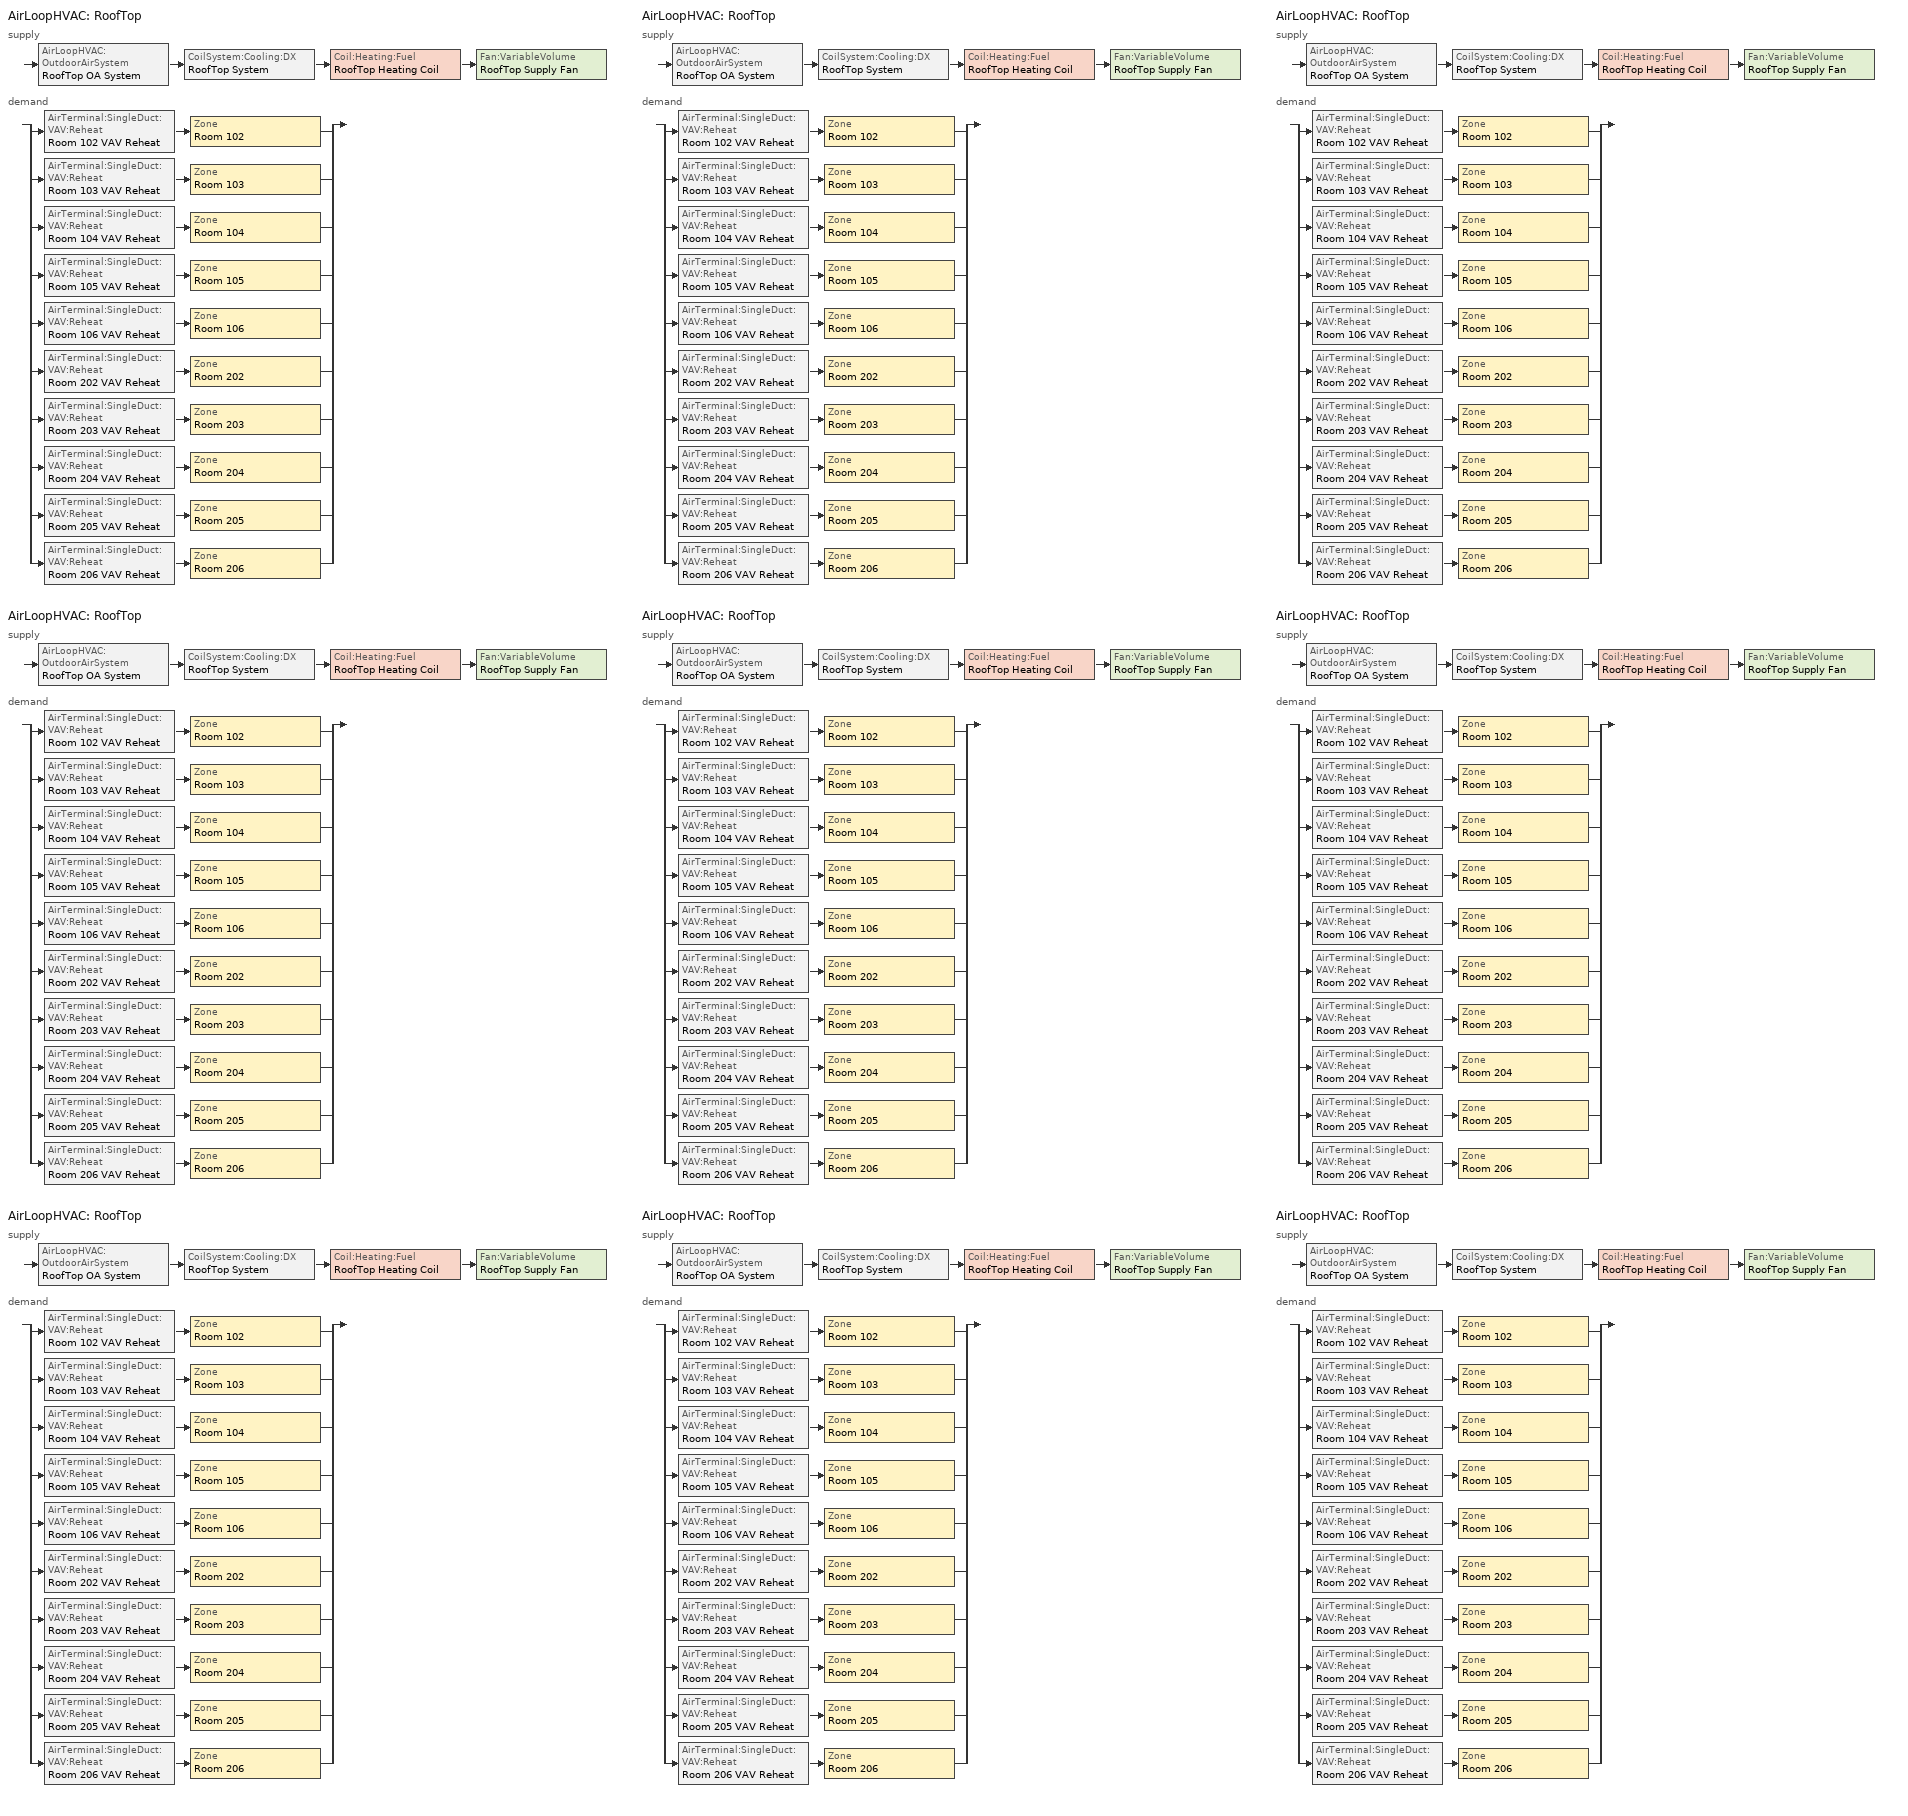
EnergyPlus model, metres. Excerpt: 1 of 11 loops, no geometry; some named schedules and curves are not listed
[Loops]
AirLoopHVAC 'RoofTop'
 supply: AirLoopHVAC:OutdoorAirSystem 'RoofTop OA System' > CoilSystem:Cooling:DX 'RoofTop System' > Coil:Heating:Fuel 'RoofTop Heating Coil' > Fan:VariableVolume 'RoofTop Supply Fan'
 demand: split
  | AirTerminal:SingleDuct:VAV:Reheat 'Room 102 VAV Reheat' > Zone 'Room 102'
  | AirTerminal:SingleDuct:VAV:Reheat 'Room 103 VAV Reheat' > Zone 'Room 103'
  | AirTerminal:SingleDuct:VAV:Reheat 'Room 104 VAV Reheat' > Zone 'Room 104'
  | AirTerminal:SingleDuct:VAV:Reheat 'Room 105 VAV Reheat' > Zone 'Room 105'
  | AirTerminal:SingleDuct:VAV:Reheat 'Room 106 VAV Reheat' > Zone 'Room 106'
  | AirTerminal:SingleDuct:VAV:Reheat 'Room 202 VAV Reheat' > Zone 'Room 202'
  | AirTerminal:SingleDuct:VAV:Reheat 'Room 203 VAV Reheat' > Zone 'Room 203'
  | AirTerminal:SingleDuct:VAV:Reheat 'Room 204 VAV Reheat' > Zone 'Room 204'
  | AirTerminal:SingleDuct:VAV:Reheat 'Room 205 VAV Reheat' > Zone 'Room 205'
  | AirTerminal:SingleDuct:VAV:Reheat 'Room 206 VAV Reheat' > Zone 'Room 206'
AirLoopHVAC 'RoofTop'
 supply: AirLoopHVAC:OutdoorAirSystem 'RoofTop OA System' > CoilSystem:Cooling:DX 'RoofTop System' > Coil:Heating:Fuel 'RoofTop Heating Coil' > Fan:VariableVolume 'RoofTop Supply Fan'
 demand: split
  | AirTerminal:SingleDuct:VAV:Reheat 'Room 102 VAV Reheat' > Zone 'Room 102'
  | AirTerminal:SingleDuct:VAV:Reheat 'Room 103 VAV Reheat' > Zone 'Room 103'
  | AirTerminal:SingleDuct:VAV:Reheat 'Room 104 VAV Reheat' > Zone 'Room 104'
  | AirTerminal:SingleDuct:VAV:Reheat 'Room 105 VAV Reheat' > Zone 'Room 105'
  | AirTerminal:SingleDuct:VAV:Reheat 'Room 106 VAV Reheat' > Zone 'Room 106'
  | AirTerminal:SingleDuct:VAV:Reheat 'Room 202 VAV Reheat' > Zone 'Room 202'
  | AirTerminal:SingleDuct:VAV:Reheat 'Room 203 VAV Reheat' > Zone 'Room 203'
  | AirTerminal:SingleDuct:VAV:Reheat 'Room 204 VAV Reheat' > Zone 'Room 204'
  | AirTerminal:SingleDuct:VAV:Reheat 'Room 205 VAV Reheat' > Zone 'Room 205'
  | AirTerminal:SingleDuct:VAV:Reheat 'Room 206 VAV Reheat' > Zone 'Room 206'
AirLoopHVAC 'RoofTop'
 supply: AirLoopHVAC:OutdoorAirSystem 'RoofTop OA System' > CoilSystem:Cooling:DX 'RoofTop System' > Coil:Heating:Fuel 'RoofTop Heating Coil' > Fan:VariableVolume 'RoofTop Supply Fan'
 demand: split
  | AirTerminal:SingleDuct:VAV:Reheat 'Room 102 VAV Reheat' > Zone 'Room 102'
  | AirTerminal:SingleDuct:VAV:Reheat 'Room 103 VAV Reheat' > Zone 'Room 103'
  | AirTerminal:SingleDuct:VAV:Reheat 'Room 104 VAV Reheat' > Zone 'Room 104'
  | AirTerminal:SingleDuct:VAV:Reheat 'Room 105 VAV Reheat' > Zone 'Room 105'
  | AirTerminal:SingleDuct:VAV:Reheat 'Room 106 VAV Reheat' > Zone 'Room 106'
  | AirTerminal:SingleDuct:VAV:Reheat 'Room 202 VAV Reheat' > Zone 'Room 202'
  | AirTerminal:SingleDuct:VAV:Reheat 'Room 203 VAV Reheat' > Zone 'Room 203'
  | AirTerminal:SingleDuct:VAV:Reheat 'Room 204 VAV Reheat' > Zone 'Room 204'
  | AirTerminal:SingleDuct:VAV:Reheat 'Room 205 VAV Reheat' > Zone 'Room 205'
  | AirTerminal:SingleDuct:VAV:Reheat 'Room 206 VAV Reheat' > Zone 'Room 206'
AirLoopHVAC 'RoofTop'
 supply: AirLoopHVAC:OutdoorAirSystem 'RoofTop OA System' > CoilSystem:Cooling:DX 'RoofTop System' > Coil:Heating:Fuel 'RoofTop Heating Coil' > Fan:VariableVolume 'RoofTop Supply Fan'
 demand: split
  | AirTerminal:SingleDuct:VAV:Reheat 'Room 102 VAV Reheat' > Zone 'Room 102'
  | AirTerminal:SingleDuct:VAV:Reheat 'Room 103 VAV Reheat' > Zone 'Room 103'
  | AirTerminal:SingleDuct:VAV:Reheat 'Room 104 VAV Reheat' > Zone 'Room 104'
  | AirTerminal:SingleDuct:VAV:Reheat 'Room 105 VAV Reheat' > Zone 'Room 105'
  | AirTerminal:SingleDuct:VAV:Reheat 'Room 106 VAV Reheat' > Zone 'Room 106'
  | AirTerminal:SingleDuct:VAV:Reheat 'Room 202 VAV Reheat' > Zone 'Room 202'
  | AirTerminal:SingleDuct:VAV:Reheat 'Room 203 VAV Reheat' > Zone 'Room 203'
  | AirTerminal:SingleDuct:VAV:Reheat 'Room 204 VAV Reheat' > Zone 'Room 204'
  | AirTerminal:SingleDuct:VAV:Reheat 'Room 205 VAV Reheat' > Zone 'Room 205'
  | AirTerminal:SingleDuct:VAV:Reheat 'Room 206 VAV Reheat' > Zone 'Room 206'
AirLoopHVAC 'RoofTop'
 supply: AirLoopHVAC:OutdoorAirSystem 'RoofTop OA System' > CoilSystem:Cooling:DX 'RoofTop System' > Coil:Heating:Fuel 'RoofTop Heating Coil' > Fan:VariableVolume 'RoofTop Supply Fan'
 demand: split
  | AirTerminal:SingleDuct:VAV:Reheat 'Room 102 VAV Reheat' > Zone 'Room 102'
  | AirTerminal:SingleDuct:VAV:Reheat 'Room 103 VAV Reheat' > Zone 'Room 103'
  | AirTerminal:SingleDuct:VAV:Reheat 'Room 104 VAV Reheat' > Zone 'Room 104'
  | AirTerminal:SingleDuct:VAV:Reheat 'Room 105 VAV Reheat' > Zone 'Room 105'
  | AirTerminal:SingleDuct:VAV:Reheat 'Room 106 VAV Reheat' > Zone 'Room 106'
  | AirTerminal:SingleDuct:VAV:Reheat 'Room 202 VAV Reheat' > Zone 'Room 202'
  | AirTerminal:SingleDuct:VAV:Reheat 'Room 203 VAV Reheat' > Zone 'Room 203'
  | AirTerminal:SingleDuct:VAV:Reheat 'Room 204 VAV Reheat' > Zone 'Room 204'
  | AirTerminal:SingleDuct:VAV:Reheat 'Room 205 VAV Reheat' > Zone 'Room 205'
  | AirTerminal:SingleDuct:VAV:Reheat 'Room 206 VAV Reheat' > Zone 'Room 206'
AirLoopHVAC 'RoofTop'
 supply: AirLoopHVAC:OutdoorAirSystem 'RoofTop OA System' > CoilSystem:Cooling:DX 'RoofTop System' > Coil:Heating:Fuel 'RoofTop Heating Coil' > Fan:VariableVolume 'RoofTop Supply Fan'
 demand: split
  | AirTerminal:SingleDuct:VAV:Reheat 'Room 102 VAV Reheat' > Zone 'Room 102'
  | AirTerminal:SingleDuct:VAV:Reheat 'Room 103 VAV Reheat' > Zone 'Room 103'
  | AirTerminal:SingleDuct:VAV:Reheat 'Room 104 VAV Reheat' > Zone 'Room 104'
  | AirTerminal:SingleDuct:VAV:Reheat 'Room 105 VAV Reheat' > Zone 'Room 105'
  | AirTerminal:SingleDuct:VAV:Reheat 'Room 106 VAV Reheat' > Zone 'Room 106'
  | AirTerminal:SingleDuct:VAV:Reheat 'Room 202 VAV Reheat' > Zone 'Room 202'
  | AirTerminal:SingleDuct:VAV:Reheat 'Room 203 VAV Reheat' > Zone 'Room 203'
  | AirTerminal:SingleDuct:VAV:Reheat 'Room 204 VAV Reheat' > Zone 'Room 204'
  | AirTerminal:SingleDuct:VAV:Reheat 'Room 205 VAV Reheat' > Zone 'Room 205'
  | AirTerminal:SingleDuct:VAV:Reheat 'Room 206 VAV Reheat' > Zone 'Room 206'
AirLoopHVAC 'RoofTop'
 supply: AirLoopHVAC:OutdoorAirSystem 'RoofTop OA System' > CoilSystem:Cooling:DX 'RoofTop System' > Coil:Heating:Fuel 'RoofTop Heating Coil' > Fan:VariableVolume 'RoofTop Supply Fan'
 demand: split
  | AirTerminal:SingleDuct:VAV:Reheat 'Room 102 VAV Reheat' > Zone 'Room 102'
  | AirTerminal:SingleDuct:VAV:Reheat 'Room 103 VAV Reheat' > Zone 'Room 103'
  | AirTerminal:SingleDuct:VAV:Reheat 'Room 104 VAV Reheat' > Zone 'Room 104'
  | AirTerminal:SingleDuct:VAV:Reheat 'Room 105 VAV Reheat' > Zone 'Room 105'
  | AirTerminal:SingleDuct:VAV:Reheat 'Room 106 VAV Reheat' > Zone 'Room 106'
  | AirTerminal:SingleDuct:VAV:Reheat 'Room 202 VAV Reheat' > Zone 'Room 202'
  | AirTerminal:SingleDuct:VAV:Reheat 'Room 203 VAV Reheat' > Zone 'Room 203'
  | AirTerminal:SingleDuct:VAV:Reheat 'Room 204 VAV Reheat' > Zone 'Room 204'
  | AirTerminal:SingleDuct:VAV:Reheat 'Room 205 VAV Reheat' > Zone 'Room 205'
  | AirTerminal:SingleDuct:VAV:Reheat 'Room 206 VAV Reheat' > Zone 'Room 206'
AirLoopHVAC 'RoofTop'
 supply: AirLoopHVAC:OutdoorAirSystem 'RoofTop OA System' > CoilSystem:Cooling:DX 'RoofTop System' > Coil:Heating:Fuel 'RoofTop Heating Coil' > Fan:VariableVolume 'RoofTop Supply Fan'
 demand: split
  | AirTerminal:SingleDuct:VAV:Reheat 'Room 102 VAV Reheat' > Zone 'Room 102'
  | AirTerminal:SingleDuct:VAV:Reheat 'Room 103 VAV Reheat' > Zone 'Room 103'
  | AirTerminal:SingleDuct:VAV:Reheat 'Room 104 VAV Reheat' > Zone 'Room 104'
  | AirTerminal:SingleDuct:VAV:Reheat 'Room 105 VAV Reheat' > Zone 'Room 105'
  | AirTerminal:SingleDuct:VAV:Reheat 'Room 106 VAV Reheat' > Zone 'Room 106'
  | AirTerminal:SingleDuct:VAV:Reheat 'Room 202 VAV Reheat' > Zone 'Room 202'
  | AirTerminal:SingleDuct:VAV:Reheat 'Room 203 VAV Reheat' > Zone 'Room 203'
  | AirTerminal:SingleDuct:VAV:Reheat 'Room 204 VAV Reheat' > Zone 'Room 204'
  | AirTerminal:SingleDuct:VAV:Reheat 'Room 205 VAV Reheat' > Zone 'Room 205'
  | AirTerminal:SingleDuct:VAV:Reheat 'Room 206 VAV Reheat' > Zone 'Room 206'
AirLoopHVAC 'RoofTop'
 supply: AirLoopHVAC:OutdoorAirSystem 'RoofTop OA System' > CoilSystem:Cooling:DX 'RoofTop System' > Coil:Heating:Fuel 'RoofTop Heating Coil' > Fan:VariableVolume 'RoofTop Supply Fan'
 demand: split
  | AirTerminal:SingleDuct:VAV:Reheat 'Room 102 VAV Reheat' > Zone 'Room 102'
  | AirTerminal:SingleDuct:VAV:Reheat 'Room 103 VAV Reheat' > Zone 'Room 103'
  | AirTerminal:SingleDuct:VAV:Reheat 'Room 104 VAV Reheat' > Zone 'Room 104'
  | AirTerminal:SingleDuct:VAV:Reheat 'Room 105 VAV Reheat' > Zone 'Room 105'
  | AirTerminal:SingleDuct:VAV:Reheat 'Room 106 VAV Reheat' > Zone 'Room 106'
  | AirTerminal:SingleDuct:VAV:Reheat 'Room 202 VAV Reheat' > Zone 'Room 202'
  | AirTerminal:SingleDuct:VAV:Reheat 'Room 203 VAV Reheat' > Zone 'Room 203'
  | AirTerminal:SingleDuct:VAV:Reheat 'Room 204 VAV Reheat' > Zone 'Room 204'
  | AirTerminal:SingleDuct:VAV:Reheat 'Room 205 VAV Reheat' > Zone 'Room 205'
  | AirTerminal:SingleDuct:VAV:Reheat 'Room 206 VAV Reheat' > Zone 'Room 206'
[Site:GroundTemperature:BuildingSurface]
19.939, 19.907, 19.925, 20.167, 21.424, 22.505, 22.726, 22.815, 22.805, 20.837, 20.22, 20.048
[Site:GroundReflectance]
0.29, 0.29, 0.29, 0.29, 0.29, 0.29, 0.29, 0.29, 0.29, 0.29, 0.29, 0.29
[Site:WaterMainsTemperature] Calculation Method=Correlation; Annual Average Outdoor Air Temperature {C}=14.55; Maximum Difference In Monthly Average Outdoor Air Temperatures {deltaC}=22
; ; ; ; ; ; ; ; ; 
[AirLoopHVAC] Design Supply Air Flow Rate {m3/s}=autosize
RoofTop; RoofTop; RoofTop; RoofTop; RoofTop; RoofTop; RoofTop; RoofTop; RoofTop; RoofTop; RoofTop
[ZoneControl:Thermostat] Control Type Schedule=HVACTemplate-Always 4; Control Object Type 1=ThermostatSetpoint:DualSetpoint; Control Name 1=Thermostat Dual SP Control
Name | Zone or ZoneList
Room 103 Thermostat; Room 103 Thermostat; Room 103 Thermostat; Room 103 Thermostat; Room 103 Thermostat; Room 103 Thermostat; Room 103 Thermostat; Room 103 Thermostat; Room 103 Thermostat; Room 103 Thermostat | Room 103
Room 203 Thermostat; Room 203 Thermostat; Room 203 Thermostat; Room 203 Thermostat; Room 203 Thermostat; Room 203 Thermostat; Room 203 Thermostat; Room 203 Thermostat; Room 203 Thermostat; Room 203 Thermostat | Room 203
Room 206 Thermostat; Room 206 Thermostat; Room 206 Thermostat; Room 206 Thermostat; Room 206 Thermostat; Room 206 Thermostat; Room 206 Thermostat; Room 206 Thermostat; Room 206 Thermostat; Room 206 Thermostat | Room 206
Room 205 Thermostat; Room 205 Thermostat; Room 205 Thermostat; Room 205 Thermostat; Room 205 Thermostat; Room 205 Thermostat; Room 205 Thermostat; Room 205 Thermostat; Room 205 Thermostat; Room 205 Thermostat | Room 205
Room 102 Thermostat; Room 102 Thermostat; Room 102 Thermostat; Room 102 Thermostat; Room 102 Thermostat; Room 102 Thermostat; Room 102 Thermostat; Room 102 Thermostat; Room 102 Thermostat; Room 102 Thermostat | Room 102
Room 202 Thermostat; Room 202 Thermostat; Room 202 Thermostat; Room 202 Thermostat; Room 202 Thermostat; Room 202 Thermostat; Room 202 Thermostat; Room 202 Thermostat; Room 202 Thermostat; Room 202 Thermostat | Room 202
Room 106 Thermostat; Room 106 Thermostat; Room 106 Thermostat; Room 106 Thermostat; Room 106 Thermostat; Room 106 Thermostat; Room 106 Thermostat; Room 106 Thermostat; Room 106 Thermostat; Room 106 Thermostat | Room 106
Room 105 Thermostat; Room 105 Thermostat; Room 105 Thermostat; Room 105 Thermostat; Room 105 Thermostat; Room 105 Thermostat; Room 105 Thermostat; Room 105 Thermostat; Room 105 Thermostat; Room 105 Thermostat | Room 105
Room 204 Thermostat; Room 204 Thermostat; Room 204 Thermostat; Room 204 Thermostat; Room 204 Thermostat; Room 204 Thermostat; Room 204 Thermostat; Room 204 Thermostat; Room 204 Thermostat; Room 204 Thermostat | Room 204
Room 104 Thermostat; Room 104 Thermostat; Room 104 Thermostat; Room 104 Thermostat; Room 104 Thermostat; Room 104 Thermostat; Room 104 Thermostat; Room 104 Thermostat; Room 104 Thermostat; Room 104 Thermostat | Room 104
[ZoneHVAC:OutdoorAirUnit] Availability Schedule=ALWAYS_OFF; Outdoor Air Schedule=DOAS-Always 1; Supply Fan Placement=BlowThrough; Unit Control Type=NeutralControl
Name | Zone | Outdoor Air Flow Rate {m3/s} | Supply Fan | Exhaust Air Flow Rate {m3/s} | Outdoor Air Unit List | Exhaust Fan | Exhaust Air Schedule
Room 203 DOAS; Room 203 DOAS; Room 203 DOAS; Room 203 DOAS; Room 203 DOAS; Room 203 DOAS; Room 203 DOAS; Room 203 DOAS; Room 203 DOAS; Room 203 DOAS | Room 203 | 0.0108548 | 203 DOAS SupFan | 0 | Room 203 DOAS Equip List
Room 205 DOAS; Room 205 DOAS; Room 205 DOAS; Room 205 DOAS; Room 205 DOAS; Room 205 DOAS; Room 205 DOAS; Room 205 DOAS; Room 205 DOAS; Room 205 DOAS | Room 205 | 0.0127426 | 205 DOAS SupFan | 0 | Room 205 DOAS Equip List
Room 106 DOAS; Room 106 DOAS; Room 106 DOAS; Room 106 DOAS; Room 106 DOAS; Room 106 DOAS; Room 106 DOAS; Room 106 DOAS; Room 106 DOAS; Room 106 DOAS | Room 106 | 0.0259571 | 106 DOAS SupFan | 0 | Room 106 DOAS Equip List
Room 104 DOAS; Room 104 DOAS; Room 104 DOAS; Room 104 DOAS; Room 104 DOAS; Room 104 DOAS; Room 104 DOAS; Room 104 DOAS; Room 104 DOAS; Room 104 DOAS | Room 104 | 0.0254852 | 104 DOAS SupFan | 0 | Room 104 DOAS Equip List
Room 202 DOAS; Room 202 DOAS; Room 202 DOAS; Room 202 DOAS; Room 202 DOAS; Room 202 DOAS; Room 202 DOAS; Room 202 DOAS; Room 202 DOAS; Room 202 DOAS | Room 202 | 0.0108548 | 202 DOAS SupFan | 0.062769 | Room 202 DOAS Equip List | 202 DOAS ExhFan | DOAS-Always 1
Room 105 DOAS; Room 105 DOAS; Room 105 DOAS; Room 105 DOAS; Room 105 DOAS; Room 105 DOAS; Room 105 DOAS; Room 105 DOAS; Room 105 DOAS; Room 105 DOAS | Room 105 | 0.0325644 | 105 DOAS SupFan | 0 | Room 105 DOAS Equip List
Room 103 DOAS; Room 103 DOAS; Room 103 DOAS; Room 103 DOAS; Room 103 DOAS; Room 103 DOAS; Room 103 DOAS; Room 103 DOAS; Room 103 DOAS; Room 103 DOAS | Room 103 | 0.0235974 | 103 DOAS SupFan | 0.0486106 | Room 103 DOAS Equip List | 103 DOAS ExhFan | DOAS-Always 1
Room 102 DOAS; Room 102 DOAS; Room 102 DOAS; Room 102 DOAS; Room 102 DOAS; Room 102 DOAS; Room 102 DOAS; Room 102 DOAS; Room 102 DOAS; Room 102 DOAS | Room 102 | 0.026901 | 102 DOAS SupFan | 0 | Room 102 DOAS Equip List
Room 206 DOAS; Room 206 DOAS; Room 206 DOAS; Room 206 DOAS; Room 206 DOAS; Room 206 DOAS; Room 206 DOAS; Room 206 DOAS; Room 206 DOAS; Room 206 DOAS | Room 206 | 0.0127426 | 206 DOAS SupFan | 0 | Room 206 DOAS Equip List
Room 204 DOAS; Room 204 DOAS; Room 204 DOAS; Room 204 DOAS; Room 204 DOAS; Room 204 DOAS; Room 204 DOAS; Room 204 DOAS; Room 204 DOAS; Room 204 DOAS | Room 204 | 0.0136865 | 204 DOAS SupFan | 0 | Room 204 DOAS Equip List
[AirTerminal:SingleDuct:VAV:Reheat] Availability Schedule=ALWAYS_ON; Zone Minimum Air Flow Input Method=FixedFlowRate; Convergence Tolerance=0.001; Damper Heating Action=Reverse
Name | Maximum Air Flow Rate {m3/s} | Fixed Minimum Air Flow Rate {m3/s} | Reheat Coil
Room 203 VAV Reheat; Room 203 VAV Reheat; Room 203 VAV Reheat; Room 203 VAV Reheat; Room 203 VAV Reheat; Room 203 VAV Reheat; Room 203 VAV Reheat; Room 203 VAV Reheat; Room 203 VAV Reheat; Room 203 VAV Reheat | 0.117987 | 0.0707921 | Room 203 Reheat Coil
Room 206 VAV Reheat; Room 206 VAV Reheat; Room 206 VAV Reheat; Room 206 VAV Reheat; Room 206 VAV Reheat; Room 206 VAV Reheat; Room 206 VAV Reheat; Room 206 VAV Reheat; Room 206 VAV Reheat; Room 206 VAV Reheat | 0.297327 | 0.174621 | Room 206 Reheat Coil
Room 205 VAV Reheat; Room 205 VAV Reheat; Room 205 VAV Reheat; Room 205 VAV Reheat; Room 205 VAV Reheat; Room 205 VAV Reheat; Room 205 VAV Reheat; Room 205 VAV Reheat; Room 205 VAV Reheat; Room 205 VAV Reheat | 0.283168 | 0.174621 | Room 205 Reheat Coil
Room 103 VAV Reheat; Room 103 VAV Reheat; Room 103 VAV Reheat; Room 103 VAV Reheat; Room 103 VAV Reheat; Room 103 VAV Reheat; Room 103 VAV Reheat; Room 103 VAV Reheat; Room 103 VAV Reheat; Room 103 VAV Reheat | 0.188779 | 0.0566337 | Room 103 Reheat Coil
Room 106 VAV Reheat; Room 106 VAV Reheat; Room 106 VAV Reheat; Room 106 VAV Reheat; Room 106 VAV Reheat; Room 106 VAV Reheat; Room 106 VAV Reheat; Room 106 VAV Reheat; Room 106 VAV Reheat; Room 106 VAV Reheat | 0.283168 | 0.174621 | Room 106 Reheat Coil
Room 104 VAV Reheat; Room 104 VAV Reheat; Room 104 VAV Reheat; Room 104 VAV Reheat; Room 104 VAV Reheat; Room 104 VAV Reheat; Room 104 VAV Reheat; Room 104 VAV Reheat; Room 104 VAV Reheat; Room 104 VAV Reheat | 0.264291 | 0.174621 | Room 104 Reheat Coil
Room 102 VAV Reheat; Room 102 VAV Reheat; Room 102 VAV Reheat; Room 102 VAV Reheat; Room 102 VAV Reheat; Room 102 VAV Reheat; Room 102 VAV Reheat; Room 102 VAV Reheat; Room 102 VAV Reheat; Room 102 VAV Reheat | 0.132145 | 0.0943895 | Room 102 Reheat Coil
Room 105 VAV Reheat; Room 105 VAV Reheat; Room 105 VAV Reheat; Room 105 VAV Reheat; Room 105 VAV Reheat; Room 105 VAV Reheat; Room 105 VAV Reheat; Room 105 VAV Reheat; Room 105 VAV Reheat; Room 105 VAV Reheat | 0.283168 | 0.174621 | Room 105 Reheat Coil
Room 202 VAV Reheat; Room 202 VAV Reheat; Room 202 VAV Reheat; Room 202 VAV Reheat; Room 202 VAV Reheat; Room 202 VAV Reheat; Room 202 VAV Reheat; Room 202 VAV Reheat; Room 202 VAV Reheat; Room 202 VAV Reheat | 0.212376 | 0.099109 | Room 202 Reheat Coil
Room 204 VAV Reheat; Room 204 VAV Reheat; Room 204 VAV Reheat; Room 204 VAV Reheat; Room 204 VAV Reheat; Room 204 VAV Reheat; Room 204 VAV Reheat; Room 204 VAV Reheat; Room 204 VAV Reheat; Room 204 VAV Reheat | 0.283168 | 0.174621 | Room 204 Reheat Coil
[Fan:ConstantVolume] Fan Total Efficiency=0.7; Pressure Rise {Pa}=298.907; Maximum Flow Rate {m3/s}=0.0330363; Motor Efficiency=0.9; Motor In Airstream Fraction=1
Name | Availability Schedule
104 DOAS SupFan; 103 DOAS SupFan; 104 DOAS SupFan; 103 DOAS SupFan; 202 DOAS SupFan; 206 DOAS SupFan; 204 DOAS SupFan; 203 DOAS SupFan; 205 DOAS SupFan; 105 DOAS SupFan; 102 DOAS SupFan; 106 DOAS SupFan; 104 DOAS SupFan; 103 DOAS SupFan; 202 DOAS SupFan; 206 DOAS SupFan; 204 DOAS SupFan; 203 DOAS SupFan; 205 DOAS SupFan; 105 DOAS SupFan; 102 DOAS SupFan; 106 DOAS SupFan; 104 DOAS SupFan; 103 DOAS SupFan; 202 DOAS SupFan; 206 DOAS SupFan; 204 DOAS SupFan; 104 DOAS SupFan; 103 DOAS SupFan; 202 DOAS SupFan; 206 DOAS SupFan; 204 DOAS SupFan; 203 DOAS SupFan; 205 DOAS SupFan; 105 DOAS SupFan; 102 DOAS SupFan; 106 DOAS SupFan; 203 DOAS SupFan; 205 DOAS SupFan; 104 DOAS SupFan; 103 DOAS SupFan; 202 DOAS SupFan; 206 DOAS SupFan; 204 DOAS SupFan; 203 DOAS SupFan; 205 DOAS SupFan; 105 DOAS SupFan; 102 DOAS SupFan; 106 DOAS SupFan; 104 DOAS SupFan; 103 DOAS SupFan; 202 DOAS SupFan; 206 DOAS SupFan; 204 DOAS SupFan; 203 DOAS SupFan; 205 DOAS SupFan; 105 DOAS SupFan; 102 DOAS SupFan; 106 DOAS SupFan; 105 DOAS SupFan; 102 DOAS SupFan; 106 DOAS SupFan; 202 DOAS SupFan; 206 DOAS SupFan; 204 DOAS SupFan; 203 DOAS SupFan; 104 DOAS SupFan; 103 DOAS SupFan; 202 DOAS SupFan; 206 DOAS SupFan; 204 DOAS SupFan; 203 DOAS SupFan; 205 DOAS SupFan; 105 DOAS SupFan; 102 DOAS SupFan; 106 DOAS SupFan; 104 DOAS SupFan; 103 DOAS SupFan; 202 DOAS SupFan; 206 DOAS SupFan; 204 DOAS SupFan; 203 DOAS SupFan; 205 DOAS SupFan; 105 DOAS SupFan; 102 DOAS SupFan; 106 DOAS SupFan; 104 DOAS SupFan; 103 DOAS SupFan; 202 DOAS SupFan; 206 DOAS SupFan; 204 DOAS SupFan; 203 DOAS SupFan; 205 DOAS SupFan; 105 DOAS SupFan; 102 DOAS SupFan; 106 DOAS SupFan; 205 DOAS SupFan; 105 DOAS SupFan; 102 DOAS SupFan; 106 DOAS SupFan | ALWAYS_OFF
103 DOAS ExhFan; 103 DOAS ExhFan; 202 DOAS ExhFan; 103 DOAS ExhFan; 202 DOAS ExhFan; 103 DOAS ExhFan; 103 DOAS ExhFan; 202 DOAS ExhFan; 103 DOAS ExhFan; 202 DOAS ExhFan; 103 DOAS ExhFan; 202 DOAS ExhFan; 202 DOAS ExhFan; 103 DOAS ExhFan; 202 DOAS ExhFan; 103 DOAS ExhFan; 202 DOAS ExhFan; 103 DOAS ExhFan; 202 DOAS ExhFan; 202 DOAS ExhFan | ALWAYS_ON
[Zone equipment]
Room 206; Room 206; Room 206; Room 206; Room 206; Room 206; Room 206; Room 206; Room 206; Room 206: Room 206 VAV Reheat, Room 206 DOAS
Room 106; Room 106; Room 106; Room 106; Room 106; Room 106; Room 106; Room 106; Room 106; Room 106: Room 106 VAV Reheat, Room 106 DOAS
Room 204; Room 204; Room 204; Room 204; Room 204; Room 204; Room 204; Room 204; Room 204; Room 204: Room 204 VAV Reheat, Room 204 DOAS
Room 102; Room 102; Room 102; Room 102; Room 102; Room 102; Room 102; Room 102; Room 102; Room 102: Room 102 VAV Reheat, Room 102 DOAS
Room 203; Room 203; Room 203; Room 203; Room 203; Room 203; Room 203; Room 203; Room 203; Room 203: Room 203 VAV Reheat, Room 203 DOAS
Room 103; Room 103; Room 103; Room 103; Room 103; Room 103; Room 103; Room 103; Room 103; Room 103: Room 103 VAV Reheat, Room 103 DOAS
Room 205; Room 205; Room 205; Room 205; Room 205; Room 205; Room 205; Room 205; Room 205; Room 205: Room 205 VAV Reheat, Room 205 DOAS
Room 104; Room 104; Room 104; Room 104; Room 104; Room 104; Room 104; Room 104; Room 104; Room 104: Room 104 VAV Reheat, Room 104 DOAS
Room 105; Room 105; Room 105; Room 105; Room 105; Room 105; Room 105; Room 105; Room 105; Room 105: Room 105 VAV Reheat, Room 105 DOAS
Room 202; Room 202; Room 202; Room 202; Room 202; Room 202; Room 202; Room 202; Room 202; Room 202: Room 202 VAV Reheat, Room 202 DOAS
[Coil:Heating:Electric] Availability Schedule=HVACTemplate-Always 1; Efficiency=1
Name | Nominal Capacity {W}
Room 104 Reheat Coil; Room 205 Reheat Coil; Room 204 Reheat Coil; Room 105 Reheat Coil; Room 206 Reheat Coil; Room 106 Reheat Coil; Room 104 Reheat Coil; Room 205 Reheat Coil; Room 204 Reheat Coil; Room 105 Reheat Coil; Room 206 Reheat Coil; Room 106 Reheat Coil; Room 104 Reheat Coil; Room 104 Reheat Coil; Room 104 Reheat Coil; Room 205 Reheat Coil; Room 204 Reheat Coil; Room 105 Reheat Coil; Room 206 Reheat Coil; Room 106 Reheat Coil; Room 205 Reheat Coil; Room 204 Reheat Coil; Room 105 Reheat Coil; Room 206 Reheat Coil; Room 104 Reheat Coil; Room 205 Reheat Coil; Room 204 Reheat Coil; Room 105 Reheat Coil; Room 206 Reheat Coil; Room 106 Reheat Coil; Room 104 Reheat Coil; Room 205 Reheat Coil; Room 204 Reheat Coil; Room 105 Reheat Coil; Room 206 Reheat Coil; Room 106 Reheat Coil; Room 106 Reheat Coil; Room 205 Reheat Coil; Room 104 Reheat Coil; Room 205 Reheat Coil; Room 204 Reheat Coil; Room 105 Reheat Coil; Room 206 Reheat Coil; Room 106 Reheat Coil; Room 104 Reheat Coil; Room 205 Reheat Coil; Room 204 Reheat Coil; Room 105 Reheat Coil; Room 206 Reheat Coil; Room 106 Reheat Coil; Room 104 Reheat Coil; Room 205 Reheat Coil; Room 204 Reheat Coil; Room 105 Reheat Coil; Room 206 Reheat Coil; Room 106 Reheat Coil; Room 204 Reheat Coil; Room 105 Reheat Coil; Room 206 Reheat Coil; Room 106 Reheat Coil | 5000
Room 202 Reheat Coil; Room 202 Reheat Coil; Room 202 Reheat Coil; Room 202 Reheat Coil; Room 202 Reheat Coil; Room 202 Reheat Coil; Room 202 Reheat Coil; Room 202 Reheat Coil; Room 202 Reheat Coil; Room 202 Reheat Coil | 2000
Room 203 Reheat Coil; Room 203 Reheat Coil; Room 203 Reheat Coil; Room 203 Reheat Coil; Room 203 Reheat Coil; Room 203 Reheat Coil; Room 203 Reheat Coil; Room 203 Reheat Coil; Room 203 Reheat Coil; Room 203 Reheat Coil | 1500
Room 102 Reheat Coil; Room 103 Reheat Coil; Room 102 Reheat Coil; Room 103 Reheat Coil; Room 102 Reheat Coil; Room 103 Reheat Coil; Room 102 Reheat Coil; Room 102 Reheat Coil; Room 103 Reheat Coil; Room 102 Reheat Coil; Room 103 Reheat Coil; Room 103 Reheat Coil; Room 102 Reheat Coil; Room 103 Reheat Coil; Room 102 Reheat Coil; Room 103 Reheat Coil; Room 102 Reheat Coil; Room 102 Reheat Coil; Room 103 Reheat Coil; Room 103 Reheat Coil | 1000
[Coil:Heating:Fuel] Availability Schedule=HVACTemplate-Always 1; Fuel Type=NaturalGas; Burner Efficiency=0.81; Nominal Capacity {W}=0; Part Load Fraction Correlation Curve=RoofTop Heating Coil PLF-FPLR
RoofTop Heating Coil; RoofTop Heating Coil; RoofTop Heating Coil; RoofTop Heating Coil; RoofTop Heating Coil; RoofTop Heating Coil; RoofTop Heating Coil; RoofTop Heating Coil; RoofTop Heating Coil; RoofTop Heating Coil
[CoilSystem:Cooling:DX] Availability Schedule=HVACTemplate-Always 1; Cooling Coil=RoofTop Cooling Coil; Dehumidification Control Type=None; Run on Sensible Load=Yes; Run on Latent Load=No
RoofTop System; RoofTop System; RoofTop System; RoofTop System; RoofTop System; RoofTop System; RoofTop System; RoofTop System; RoofTop System; RoofTop System
[CoilPerformance:DX:Cooling] Gross Rated Sensible Heat Ratio=0.687; Gross Rated Cooling COP {W/W}=3.3; Rated Air Flow Rate {m3/s}=2.12376; Part Load Fraction Correlation Curve=Lennox KCA120S4 PLFFPLR
Name | Gross Rated Total Cooling Capacity {W} | Fraction of Air Flow Bypassed Around Coil | Total Cooling Capacity Function of Temperature Curve | Total Cooling Capacity Function of Flow Fraction Curve | Energy Input Ratio Function of Temperature Curve | Energy Input Ratio Function of Flow Fraction Curve
Lennox KCA120S4 Stage 1&2; Lennox KCA120S4 Stage 1&2; Lennox KCA120S4 Stage 1&2; Lennox KCA120S4 Stage 1&2; Lennox KCA120S4 Stage 1&2; Lennox KCA120S4 Stage 1&2; Lennox KCA120S4 Stage 1&2; Lennox KCA120S4 Stage 1&2; Lennox KCA120S4 Stage 1&2; Lennox KCA120S4 Stage 1&2 | 43081.5 | 0 | Lennox KCA120S4 Stage 1&2 CapFT | Lennox KCA120S4 Stage 1&2 CapFFF | Lennox KCA120S4 Stage 1&2 EIRFT | Lennox KCA120S4 Stage 1&2 EIRFFF
Lennox KCA120S4 Stage 1; Lennox KCA120S4 Stage 1; Lennox KCA120S4 Stage 1; Lennox KCA120S4 Stage 1; Lennox KCA120S4 Stage 1; Lennox KCA120S4 Stage 1; Lennox KCA120S4 Stage 1; Lennox KCA120S4 Stage 1; Lennox KCA120S4 Stage 1; Lennox KCA120S4 Stage 1 | 21023.7 | 0.5 | Lennox KCA120S4 Stage 1 CapFT | Lennox KCA120S4 Stage 1 CapFFF | Lennox KCA120S4 Stage 1 EIRFT | Lennox KCA120S4 Stage 1 EIRFFF
[SetpointManager:MixedAir] Control Variable=Temperature
Name | Setpoint Node or NodeList
RoofTop Heating Coil Air Temp Manager; RoofTop Heating Coil Air Temp Manager; RoofTop Heating Coil Air Temp Manager; RoofTop Heating Coil Air Temp Manager; RoofTop Heating Coil Air Temp Manager; RoofTop Heating Coil Air Temp Manager; RoofTop Heating Coil Air Temp Manager; RoofTop Heating Coil Air Temp Manager; RoofTop Heating Coil Air Temp Manager; RoofTop Heating Coil Air Temp Manager | RoofTop Heating Coil Outlet
RoofTop Cooling Coil Air Temp Manager; RoofTop Cooling Coil Air Temp Manager; RoofTop Cooling Coil Air Temp Manager; RoofTop Cooling Coil Air Temp Manager; RoofTop Cooling Coil Air Temp Manager; RoofTop Cooling Coil Air Temp Manager; RoofTop Cooling Coil Air Temp Manager; RoofTop Cooling Coil Air Temp Manager; RoofTop Cooling Coil Air Temp Manager; RoofTop Cooling Coil Air Temp Manager | RoofTop Cooling Coil Outlet
[EnergyManagementSystem:Actuator] Actuated Component Type=System Node Setpoint; Actuated Component Control Type=Temperature Setpoint
Name | Actuated Component Unique
CoolingSupplyT; CoolingSupplyT; CoolingSupplyT; CoolingSupplyT; CoolingSupplyT; CoolingSupplyT; CoolingSupplyT; CoolingSupplyT; CoolingSupplyT; CoolingSupplyT; CoolingSupplyT | RoofTop Cooling Coil Outlet
HeatingSupplyT; HeatingSupplyT; HeatingSupplyT; HeatingSupplyT; HeatingSupplyT; HeatingSupplyT; HeatingSupplyT; HeatingSupplyT; HeatingSupplyT; HeatingSupplyT; HeatingSupplyT | RoofTop Heating Coil Outlet
[Controller:OutdoorAir] Minimum Outdoor Air Flow Rate {m3/s}=0; Maximum Outdoor Air Flow Rate {m3/s}=0; Economizer Control Type=NoEconomizer; Economizer Control Action Type=ModulateFlow; Lockout Type=NoLockout; Minimum Limit Type=ProportionalMinimum
RoofTop OA Controller; RoofTop OA Controller; RoofTop OA Controller; RoofTop OA Controller; RoofTop OA Controller; RoofTop OA Controller; RoofTop OA Controller; RoofTop OA Controller; RoofTop OA Controller; RoofTop OA Controller
[AvailabilityManager:NightCycle] Applicability Schedule=ALWAYS_ON; Fan Schedule=ALWAYS_ON; Control Type=CycleOnAny; Thermostat Tolerance {deltaC}=1.38889; Cycling Run Time {s}=3600
RoofTop Availability; RoofTop Availability; RoofTop Availability; RoofTop Availability; RoofTop Availability; RoofTop Availability; RoofTop Availability; RoofTop Availability; RoofTop Availability; RoofTop Availability
[AirLoopHVAC:ReturnPlenum]
Name | Zone
1F Return Plenum; 1F Return Plenum; 1F Return Plenum; 1F Return Plenum; 1F Return Plenum; 1F Return Plenum; 1F Return Plenum; 1F Return Plenum; 1F Return Plenum; 1F Return Plenum | 1F Plenum
2F Return Plenum; 2F Return Plenum; 2F Return Plenum; 2F Return Plenum; 2F Return Plenum; 2F Return Plenum; 2F Return Plenum; 2F Return Plenum; 2F Return Plenum; 2F Return Plenum | 2F Plenum
[Fan:VariableVolume] Availability Schedule=FanAvailSched; Fan Total Efficiency=0.9; Pressure Rise {Pa}=1000; Maximum Flow Rate {m3/s}=2.35974; Fan Power Minimum Flow Rate Input Method=FixedFlowRate; Fan Power Minimum Flow Fraction=0; Fan Power Minimum Air Flow Rate {m3/s}=1.33089; Motor Efficiency=0.9; Motor In Airstream Fraction=1; Fan Power Coefficient 1=0.2823; Fan Power Coefficient 2=-.6037; Fan Power Coefficient 3=4.0033; Fan Power Coefficient 4=-3.8509; Fan Power Coefficient 5=1.1559
RoofTop Supply Fan; RoofTop Supply Fan; RoofTop Supply Fan; RoofTop Supply Fan; RoofTop Supply Fan; RoofTop Supply Fan; RoofTop Supply Fan; RoofTop Supply Fan; RoofTop Supply Fan; RoofTop Supply Fan
[Coil:Cooling:DX:TwoStageWithHumidityControlMode] Availability Schedule=ALWAYS_ON; Number of Capacity Stages=2; Number of Enhanced Dehumidification Modes=0; Normal Mode Stage 1 Coil Performance=Lennox KCA120S4 Stage 1; Normal Mode Stage 1+2 Coil Performance=Lennox KCA120S4 Stage 1&2
RoofTop Cooling Coil; RoofTop Cooling Coil; RoofTop Cooling Coil; RoofTop Cooling Coil; RoofTop Cooling Coil; RoofTop Cooling Coil; RoofTop Cooling Coil; RoofTop Cooling Coil; RoofTop Cooling Coil; RoofTop Cooling Coil
[Sizing:System] Type of Load to Size On=Sensible; Design Outdoor Air Flow Rate {m3/s}=0; Central Heating Maximum System Air Flow Ratio=0.9; Preheat Design Temperature {C}=2; Preheat Design Humidity Ratio {kgWater/kgDryAir}=0.008; Precool Design Temperature {C}=11; Precool Design Humidity Ratio {kgWater/kgDryAir}=0.008; Central Cooling Design Supply Air Temperature {C}=14.4444; Central Heating Design Supply Air Temperature {C}=43.3; Type of Zone Sum to Use=NonCoincident; 100% Outdoor Air in Cooling=No; 100% Outdoor Air in Heating=No; Central Cooling Design Supply Air Humidity Ratio {kgWater/kgDryAir}=0.008; Central Heating Design Supply Air Humidity Ratio {kgWater/kgDryAir}=0.008; Cooling Supply Air Flow Rate Method=Flow/System; Cooling Supply Air Flow Rate {m3/s}=1.65182; Heating Supply Air Flow Rate Method=Flow/System; Heating Supply Air Flow Rate {m3/s}=1.51023; System Outdoor Air Method=ZoneSum; Zone Maximum Outdoor Air Fraction=1; Cooling Design Capacity Method=CoolingDesignCapacity; Cooling Design Capacity {W}=autosize; Heating Design Capacity Method=HeatingDesignCapacity; Heating Design Capacity {W}=autosize; Central Cooling Capacity Control Method=OnOff
RoofTop; RoofTop; RoofTop; RoofTop; RoofTop; RoofTop; RoofTop; RoofTop; RoofTop; RoofTop
